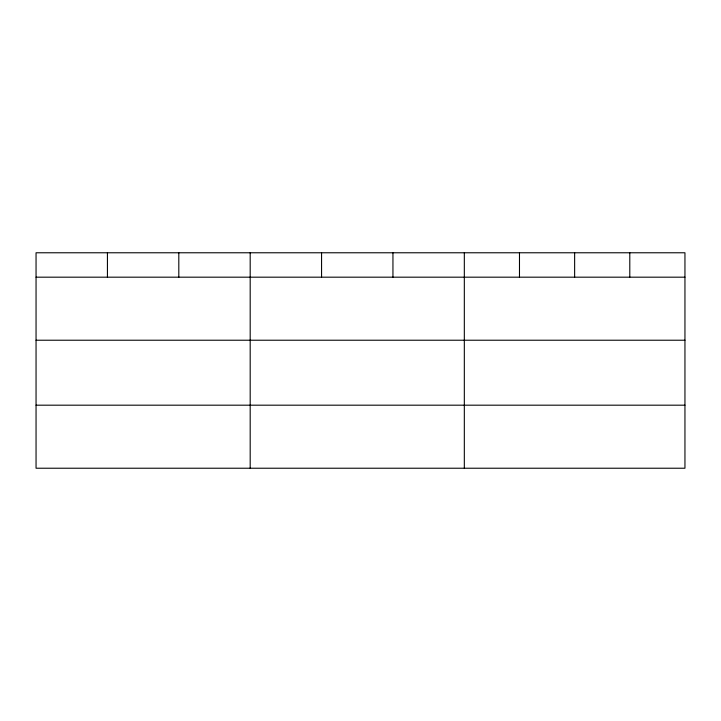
<?xml version="1.0" encoding="UTF-8"?>
<svg xmlns="http://www.w3.org/2000/svg" width="721" height="721" viewBox="0 0 721 721"><rect width="100%" height="100%" fill="white"/><g stroke="black" fill="none" stroke-linecap="round" stroke-linejoin="round"><path stroke-width="1.08" d="M684.95 340.222L684.95 252.774L36.05 252.774L36.05 468.226L684.95 468.226L684.95 340.222L36.05 340.222M36.05 277.179L684.95 277.179M36.05 405.184L684.95 405.184M629.793 252.774L629.793 277.179M574.637 252.774L574.637 277.179M519.481 252.774L519.481 277.179M464.324 252.774L464.324 468.226M392.945 252.774L392.945 277.179M321.566 252.774L321.566 277.179M250.187 252.774L250.187 468.226M178.808 252.774L178.808 277.179M107.429 252.774L107.429 277.179"/></g></svg>
